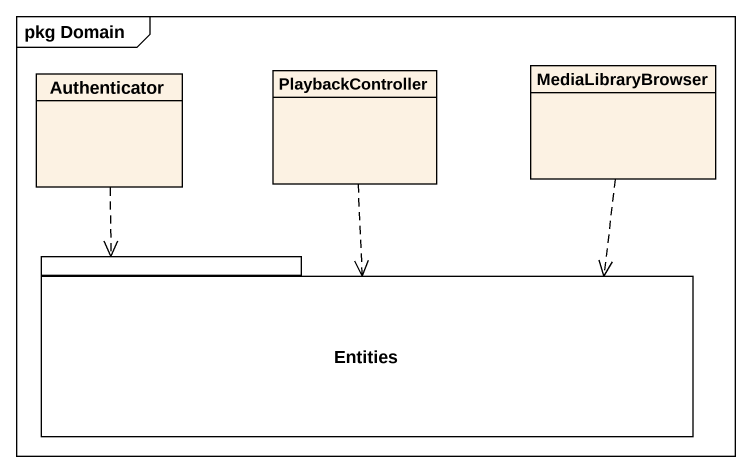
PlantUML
@startuml
mainframe pkg Domain
hide circle
hide empty members
class Authenticator
class PlaybackController
class MediaLibraryBrowser
package Entities {
}
Authenticator ..> Entities
PlaybackController ..> Entities
MediaLibraryBrowser ..> Entities
@enduml
